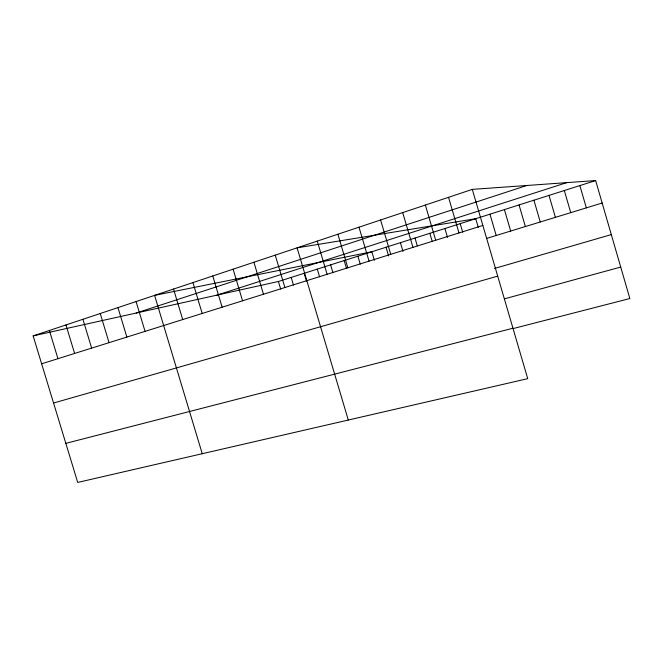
<?xml version="1.0" encoding="UTF-8"?>
<svg xmlns="http://www.w3.org/2000/svg" width="663" height="663" viewBox="0 0 663 663"><rect width="100%" height="100%" fill="white"/><g stroke="black" fill="none" stroke-linecap="round" stroke-linejoin="round"><path stroke-width="0.99" d="M472.296 189.386L527.723 378.664L77.704 482.432L33.15 335.892L472.296 189.386L595.647 180.568L629.85 298.541L513.104 328.583M136.205 313.035L526.803 185.491M216.9 295.134L566.716 182.64M33.15 335.892L278.41 281.485L595.647 180.568M41.636 363.796L482.855 225.453M486.692 238.398L602.153 203.019M494.465 268.474L611.311 234.594M53.562 403.021L497.698 276.131M504.394 298.864L620.725 267.065M65.828 443.356L512.955 328.226M100.246 313.508L109.063 342.655M82.925 319.284L91.651 348.116M65.977 324.945L74.621 353.454M49.385 330.481L57.954 358.683M173.54 289.06L182.706 319.566M202.24 453.716L154.587 295.375L371.86 251.758L374.396 260.335M136.064 301.557L145.056 331.367M117.956 307.599L126.857 337.077M233.103 269.186L242.55 300.803M212.773 275.965L222.13 307.201M192.925 282.587L202.19 313.458M317.287 269.12L319.591 276.885M348.29 420.035L297.09 247.838L475.744 218.715L478.272 227.359M304.143 273.297L306.43 281.013M291.181 277.424L293.46 285.073M275.236 255.131L284.891 287.527M278.41 281.485L280.673 289.085M253.912 262.241L263.468 294.248M380.595 219.975L390.739 254.335M386.023 247.249L388.576 255.893M358.998 227.185L369.042 261.139M357.912 256.2L360.258 264.139M337.89 234.221L347.835 267.794M344.163 260.567L346.5 268.449M330.63 264.877L332.95 272.7M317.262 241.108L327.108 274.291M460.197 223.655L462.716 232.241M448.536 197.309L458.995 232.937M444.898 228.528L447.517 237.445M425.348 205.049L435.699 240.238M429.831 233.318L432.143 241.183M415.005 238.034L417.3 245.832M402.706 212.599L412.95 247.374M400.402 242.683L402.971 251.385M533.914 200.209L540.262 221.981M519.054 204.933L525.361 226.547M504.402 209.591L510.676 231.047M489.965 214.182L496.197 235.481M579.86 185.59L586.332 207.867M564.321 190.538L570.744 212.649M549.005 195.403L555.395 217.348"/></g></svg>
